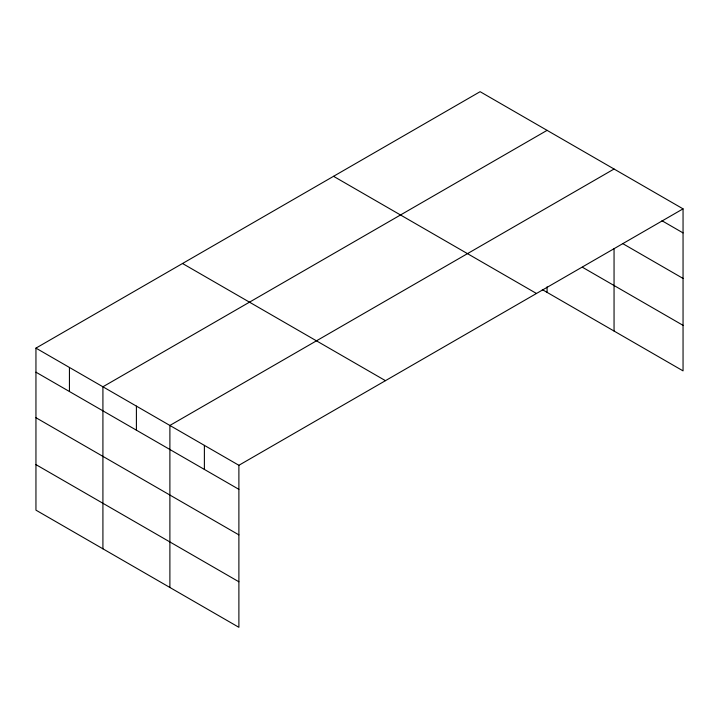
<?xml version="1.0" encoding="UTF-8"?>
<svg xmlns="http://www.w3.org/2000/svg" width="719" height="719" viewBox="0 0 719 719"><rect width="100%" height="100%" fill="white"/><g stroke="black" fill="none" stroke-linecap="round" stroke-linejoin="round"><path stroke-width="1.08" d="M35.95 348.122L238.888 465.292L238.888 627.31L35.95 510.148L35.95 348.122L480.112 91.69L683.05 208.852L683.05 370.878L542.297 289.613M547.087 130.355L102.916 386.786L102.916 548.813M614.053 169.019L169.891 425.45L169.891 587.477M238.888 465.292L683.05 208.852M661.965 220.733L683.05 232.911M622.681 243.579L683.05 278.433M582.48 267.279L683.05 325.348M333.544 176.308L536.473 293.478M182.527 263.505L385.456 380.666M35.95 372.181L238.888 489.342M35.95 417.712L238.888 534.873M35.95 464.618L238.888 581.779M614.053 248.657L614.053 331.037M547.087 286.827L547.087 292.372M204.385 445.367L204.385 469.426M136.403 406.118L136.403 430.178M69.437 367.454L69.437 391.513"/></g></svg>
